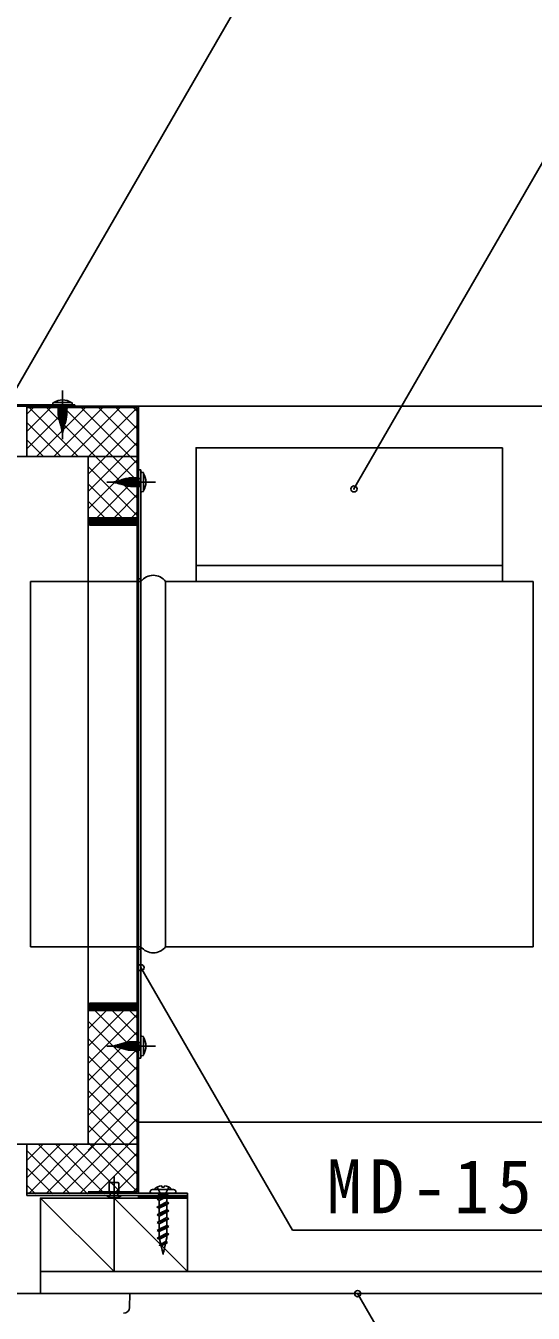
# Model space of a CAD drawing. Units: millimetres at full size, sheet at 1:5; details may follow other scales. Extents: x -2292 to 1828, y -1273 to 1617.
# Drawn here: x -1899 to -1692, y -762 to -237 of the extents above; entities that cross this region are included whole.
import ezdxf

# ---------------------------------------------------------------- set-up
doc = ezdxf.new("R2010")
doc.units = ezdxf.units.MM
doc.header["$LTSCALE"] = 5
doc.header["$PDMODE"] = 32
doc.header["$PDSIZE"] = 2.5
doc.linetypes.add('CHAIN1', pattern=[8, 5, -1, 1, -1])
doc.linetypes.add('DASHED1', pattern=[1.8, 1.2, -0.6])
doc.layers.add('0-0', color=4, linetype='Continuous')
doc.layers.add('F-0', color=2, linetype='Continuous')
doc.styles.add('ＭＳ ゴシック', font='')
doc.styles.get('ＭＳ ゴシック').set_extended_font_data('MS Gothic')

msp = doc.modelspace()

# ---------------------------------------------------------------- linework, layer by layer
at = {"layer": '0-0'}
for p, q in [((-1764.806, -426.059), (-1660.903, -246.093)), ((-1898.177, -392.294), (-2098.177, -392.294)), ((-1898.177, -409.655), (-1881.316, -392.794)), ((-1898.177, -402.584), (-1888.387, -392.794)), ((-1898.177, -395.513), (-1895.458, -392.794)), ((-1877.283, -412.794), (-1897.283, -392.794)), ((-1894.245, -412.794), (-1874.245, -392.794)), ((-1853.177, -429.829), (-1890.212, -392.794)), ((-1887.677, -391.344), (-1887.677, -391.244)), ((-1880.127, -390.794), (-1887.227, -390.794)), ((-1880.127, -391.794), (-1887.227, -391.794)), ((-1887.174, -412.794), (-1867.174, -392.794)), ((-1881.677, -392.294), (-1885.677, -392.794)), ((-1881.677, -392.794), (-1885.677, -393.294)), ((-1881.677, -393.294), (-1885.677, -393.794)), ((-1881.677, -393.794), (-1885.677, -394.294)), ((-1885.177, -395.393), (-1885.177, -391.794)), ((-1853.177, -422.758), (-1883.141, -392.794)), ((-1882.177, -395.393), (-1882.177, -391.794)), ((-1880.103, -412.794), (-1860.103, -392.794)), ((-1879.677, -391.244), (-1879.677, -391.344)), ((-1853.177, -415.687), (-1876.07, -392.794)), ((-1873.177, -412.939), (-1853.177, -392.939)), ((-1853.177, -408.616), (-1868.999, -392.794)), ((-1853.177, -401.545), (-1861.927, -392.794)), ((-1853.177, -394.474), (-1854.856, -392.794)), ((-1681.677, -392.294), (-1852.677, -392.294)), ((-1884.354, -412.794), (-1898.177, -398.971)), ((-1881.677, -394.294), (-1885.677, -394.794)), ((-1881.677, -394.794), (-1885.677, -395.294)), ((-1881.677, -395.294), (-1885.669, -395.794)), ((-1881.685, -395.794), (-1885.636, -396.294)), ((-1881.717, -396.294), (-1885.578, -396.794)), ((-1881.775, -396.794), (-1885.495, -397.294)), ((-1881.859, -397.294), (-1885.384, -397.794)), ((-1881.969, -397.794), (-1885.248, -398.294)), ((-1882.105, -398.294), (-1885.105, -398.794)), ((-1882.248, -398.794), (-1884.963, -399.294)), ((-1882.391, -399.294), (-1884.82, -399.794)), ((-1882.534, -399.794), (-1884.677, -400.294)), ((-1882.677, -400.294), (-1884.534, -400.794)), ((-1882.82, -400.794), (-1884.391, -401.294)), ((-1882.963, -401.294), (-1884.248, -401.794)), ((-1883.105, -401.794), (-1884.105, -402.294)), ((-1883.248, -402.294), (-1883.963, -402.794)), ((-1873.177, -420.01), (-1853.177, -400.01)), ((-1891.425, -412.794), (-1898.177, -406.042)), ((-1873.177, -427.081), (-1853.177, -407.081)), ((-1898.177, -412.794), (-2099.177, -412.794)), ((-1873.177, -434.152), (-1853.177, -414.152)), ((-1853.177, -436.9), (-1873.177, -416.9)), ((-1851.677, -426.844), (-1851.677, -419.744)), ((-1851.227, -419.294), (-1851.127, -419.294)), ((-1850.677, -426.844), (-1850.677, -419.744)), ((-1859.354, -437.794), (-1873.177, -423.971)), ((-1869.748, -437.794), (-1853.177, -421.223)), ((-1862.177, -423.723), (-1862.677, -423.008)), ((-1861.677, -423.865), (-1862.177, -422.865)), ((-1861.177, -424.008), (-1861.677, -422.723)), ((-1860.677, -424.151), (-1861.177, -422.58)), ((-1860.177, -424.294), (-1860.677, -422.437)), ((-1859.677, -424.437), (-1860.177, -422.294)), ((-1859.177, -424.58), (-1859.677, -422.151)), ((-1858.677, -424.723), (-1859.177, -422.008)), ((-1858.177, -424.865), (-1858.677, -421.865)), ((-1857.677, -425.002), (-1858.177, -421.723)), ((-1857.177, -425.112), (-1857.677, -421.586)), ((-1856.677, -425.195), (-1857.177, -421.476)), ((-1856.177, -425.253), (-1856.677, -421.393)), ((-1855.677, -425.286), (-1856.177, -421.335)), ((-1855.177, -425.294), (-1855.677, -421.302)), ((-1855.276, -421.794), (-1851.677, -421.794)), ((-1855.276, -424.794), (-1851.677, -424.794)), ((-1854.677, -425.294), (-1855.177, -421.294)), ((-1854.177, -425.294), (-1854.677, -421.294)), ((-1853.677, -425.294), (-1854.177, -421.294)), ((-1853.177, -425.294), (-1853.677, -421.294)), ((-1852.677, -425.294), (-1853.177, -421.294)), ((-1852.177, -425.294), (-1852.677, -421.294)), ((-1862.676, -437.794), (-1853.177, -428.294)), ((-1851.127, -427.294), (-1851.227, -427.294)), ((-1866.425, -437.794), (-1873.177, -431.042)), ((-1855.605, -437.794), (-1853.177, -435.365)), ((-1873.177, -638.794), (-1873.177, -437.794)), ((-1872.677, -437.794), (-1872.677, -440.794)), ((-1872.677, -438.294), (-1852.677, -438.294)), ((-1872.677, -438.794), (-1852.677, -438.794)), ((-1872.677, -439.294), (-1852.677, -439.294)), ((-1872.677, -439.794), (-1852.677, -439.794)), ((-1872.677, -440.294), (-1852.677, -440.294)), ((-1872.677, -440.794), (-1852.677, -440.794)), ((-1853.177, -638.794), (-1853.177, -437.794)), ((-1852.677, -437.794), (-1852.677, -440.794)), ((-1852.677, -638.794), (-1852.677, -437.794)), ((-1851.677, -613.794), (-1851.677, -462.794)), ((-1851.677, -621.316), (-1789.815, -728.464)), ((-1873.177, -653.355), (-1858.616, -638.794)), ((-1873.177, -646.284), (-1865.687, -638.794)), ((-1873.177, -660.426), (-1853.177, -640.426)), ((-1872.677, -635.794), (-1852.677, -635.794)), ((-1872.677, -638.794), (-1872.677, -635.794)), ((-1872.677, -636.294), (-1852.677, -636.294)), ((-1872.677, -636.794), (-1852.677, -636.794)), ((-1872.677, -637.294), (-1852.677, -637.294)), ((-1872.677, -637.794), (-1852.677, -637.794)), ((-1872.677, -638.294), (-1852.677, -638.294)), ((-1853.177, -656.103), (-1870.486, -638.794)), ((-1853.177, -649.032), (-1863.415, -638.794)), ((-1853.177, -641.961), (-1856.344, -638.794)), ((-1852.677, -638.794), (-1852.677, -635.794)), ((-1853.177, -663.174), (-1873.177, -643.174)), ((-1873.177, -667.497), (-1853.177, -647.497)), ((-1853.177, -670.245), (-1873.177, -650.245)), ((-1851.677, -656.844), (-1851.677, -649.744)), ((-1851.227, -649.294), (-1851.127, -649.294)), ((-1850.677, -656.844), (-1850.677, -649.744)), ((-1873.177, -674.569), (-1853.177, -654.569)), ((-1862.177, -653.723), (-1862.677, -653.008)), ((-1861.677, -653.865), (-1862.177, -652.865)), ((-1861.177, -654.008), (-1861.677, -652.723)), ((-1860.677, -654.151), (-1861.177, -652.58)), ((-1860.177, -654.294), (-1860.677, -652.437)), ((-1859.677, -654.437), (-1860.177, -652.294)), ((-1859.177, -654.58), (-1859.677, -652.151)), ((-1858.677, -654.723), (-1859.177, -652.008)), ((-1858.177, -654.865), (-1858.677, -651.865)), ((-1857.677, -655.002), (-1858.177, -651.723)), ((-1857.177, -655.112), (-1857.677, -651.586)), ((-1856.677, -655.195), (-1857.177, -651.476)), ((-1856.177, -655.253), (-1856.677, -651.393)), ((-1855.677, -655.286), (-1856.177, -651.335)), ((-1855.177, -655.294), (-1855.677, -651.302)), ((-1855.276, -651.794), (-1851.677, -651.794)), ((-1855.276, -654.794), (-1851.677, -654.794)), ((-1854.677, -655.294), (-1855.177, -651.294)), ((-1854.177, -655.294), (-1854.677, -651.294)), ((-1853.677, -655.294), (-1854.177, -651.294)), ((-1853.177, -655.294), (-1853.677, -651.294)), ((-1852.677, -655.294), (-1853.177, -651.294)), ((-1852.177, -655.294), (-1852.677, -651.294)), ((-1853.177, -677.316), (-1873.177, -657.316)), ((-1873.177, -681.64), (-1853.177, -661.64)), ((-1851.127, -657.294), (-1851.227, -657.294)), ((-1853.177, -684.387), (-1873.177, -664.387)), ((-1873.177, -688.711), (-1853.177, -668.711)), ((-1853.177, -691.458), (-1873.177, -671.458)), ((-1873.177, -695.782), (-1853.177, -675.782)), ((-1853.177, -698.529), (-1873.177, -678.529)), ((-1883.618, -713.294), (-1853.177, -682.853)), ((-1853.177, -705.601), (-1873.177, -685.601)), ((-1681.677, -684.294), (-1852.677, -684.294)), ((-1876.547, -713.294), (-1853.177, -689.924)), ((-1853.177, -712.672), (-1873.177, -692.672)), ((-1898.177, -693.294), (-2099.177, -693.294)), ((-1898.177, -700.017), (-1891.678, -693.518)), ((-1898.177, -707.088), (-1884.607, -693.518)), ((-1880.615, -713.518), (-1898.177, -695.956)), ((-1897.036, -713.018), (-1877.536, -693.518)), ((-1873.543, -713.518), (-1893.543, -693.518)), ((-1889.965, -713.018), (-1870.465, -693.518)), ((-1866.472, -713.518), (-1886.472, -693.518)), ((-1860.125, -712.794), (-1879.625, -693.294)), ((-1868.976, -712.794), (-1853.177, -696.995)), ((-1887.686, -713.518), (-1898.177, -703.027)), ((-1867.197, -712.794), (-1873.177, -706.814)), ((-1861.905, -712.794), (-1853.177, -704.066)), ((-1894.757, -713.518), (-1898.177, -710.098)), ((-1864.677, -709.494), (-1864.677, -712.294)), ((-1864.277, -714.294), (-1864.277, -712.794)), ((-1864.177, -708.994), (-1861.177, -708.994)), ((-1864.177, -712.794), (-1861.177, -712.794)), ((-1861.077, -714.294), (-1861.077, -712.794)), ((-1860.677, -709.494), (-1860.677, -712.294)), ((-1854.834, -712.794), (-1853.177, -711.137)), ((-1865.877, -714.294), (-1859.477, -714.294)), ((-1852.677, -714.294), (-1852.677, -715.294)), ((-1852.677, -714.794), (-1832.677, -714.794)), ((-1852.677, -715.294), (-1832.677, -715.294)), ((-1832.677, -714.294), (-1832.677, -715.294)), ((-1789.815, -728.464), (-1394.231, -728.464)), ((-1763.321, -754.294), (-1706.216, -853.203))]:
    msp.add_line(p, q, dxfattribs=at)
at = {"layer": '0-0', "linetype": 'CHAIN1'}
for p, q in [((-1883.677, -385.9), (-1883.677, -405.721)), ((-1845.783, -423.294), (-1865.604, -423.294)), ((-1845.783, -653.294), (-1865.604, -653.294)), ((-1862.677, -706.33), (-1862.677, -716.329))]:
    msp.add_line(p, q, dxfattribs=at)
at = {"layer": '0-0', "color": 7}
for p, q in [((-1878.677, -391.794), (-2118.677, -391.794)), ((-1898.177, -412.794), (-1898.177, -392.294)), ((-1852.677, -392.294), (-1898.177, -392.294)), ((-1853.177, -392.794), (-1898.177, -392.794)), ((-1878.677, -392.294), (-1878.677, -391.794)), ((-1853.177, -437.794), (-1853.177, -392.794)), ((-1852.677, -462.794), (-1852.677, -392.294)), ((-1704.177, -463.794), (-1704.177, -409.294)), ((-1853.177, -412.794), (-1898.177, -412.794)), ((-1873.177, -437.794), (-1873.177, -412.794)), ((-1852.677, -418.294), (-1851.677, -418.294)), ((-1852.677, -437.794), (-1873.177, -437.794)), ((-1829.177, -457.294), (-1704.177, -457.294)), ((-1896.677, -463.794), (-1851.677, -463.794)), ((-1896.677, -463.794), (-1896.677, -612.794)), ((-1896.677, -463.794), (-1896.677, -612.794)), ((-1896.677, -463.794), (-1851.677, -463.794)), ((-1851.677, -463.794), (-1851.677, -612.794)), ((-1851.677, -463.794), (-1851.677, -612.794)), ((-1841.677, -463.794), (-1841.677, -612.794)), ((-1841.677, -463.794), (-1691.677, -463.794)), ((-1841.677, -463.794), (-1841.677, -612.794)), ((-1841.677, -463.794), (-1691.677, -463.794)), ((-1691.677, -463.794), (-1691.677, -612.794)), ((-1691.677, -463.794), (-1691.677, -612.794)), ((-1896.677, -612.794), (-1851.677, -612.794)), ((-1896.677, -612.794), (-1851.677, -612.794)), ((-1852.677, -613.794), (-1851.677, -613.794)), ((-1852.677, -713.294), (-1852.677, -613.794)), ((-1851.677, -658.294), (-1851.677, -613.794)), ((-1841.677, -612.794), (-1691.677, -612.794)), ((-1841.677, -612.794), (-1691.677, -612.794)), ((-1852.677, -638.794), (-1873.177, -638.794)), ((-1873.177, -693.294), (-1873.177, -638.794)), ((-1853.177, -712.794), (-1853.177, -638.794)), ((-1852.677, -658.294), (-1851.677, -658.294)), ((-1898.177, -693.294), (-1898.177, -714.294)), ((-1853.177, -693.294), (-1898.177, -693.294)), ((-1832.677, -713.294), (-1898.177, -713.294)), ((-1853.177, -712.794), (-1873.177, -712.794)), ((-1872.677, -713.294), (-1872.677, -712.794)), ((-1847.927, -712.551), (-1847.927, -712.794)), ((-1837.927, -713.294), (-1847.427, -713.294)), ((-1846.286, -711.762), (-1839.068, -711.762)), ((-1841.027, -713.794), (-1844.327, -713.794)), ((-1844.327, -715.381), (-1844.327, -713.794)), ((-1841.027, -713.794), (-1844.327, -715.381)), ((-1843.191, -710.855), (-1843.235, -710.294)), ((-1843.191, -710.855), (-1842.162, -710.855)), ((-1842.162, -710.855), (-1842.119, -710.294)), ((-1840.277, -714.227), (-1841.027, -713.794)), ((-1837.427, -712.551), (-1837.427, -712.794)), ((-1832.677, -714.294), (-1832.677, -713.294)), ((-1832.677, -714.294), (-1898.177, -714.294)), ((-1832.677, -715.294), (-1892.677, -715.294)), ((-1862.677, -745.294), (-1862.677, -715.294)), ((-1862.677, -715.294), (-1832.677, -745.294)), ((-1840.277, -714.227), (-1845.077, -715.815)), ((-1845.077, -715.815), (-1844.327, -715.381)), ((-1845.077, -715.815), (-1844.299, -716.264)), ((-1845.077, -718.99), (-1844.227, -719.48)), ((-1841.027, -714.66), (-1844.299, -716.264)), ((-1844.299, -716.264), (-1844.227, -718.499)), ((-1841.127, -716.911), (-1844.227, -718.499)), ((-1841.127, -717.893), (-1844.227, -719.48)), ((-1841.027, -714.66), (-1841.127, -716.911)), ((-1840.277, -717.402), (-1841.127, -716.911)), ((-1840.277, -717.402), (-1841.127, -717.893)), ((-1841.127, -717.893), (-1841.127, -720.086)), ((-1840.277, -714.227), (-1841.027, -714.66)), ((-1832.677, -745.294), (-1832.677, -715.294)), ((-1840.277, -720.577), (-1845.077, -722.165)), ((-1845.077, -722.165), (-1844.227, -721.674)), ((-1845.077, -722.165), (-1844.227, -722.655)), ((-1840.277, -723.752), (-1845.077, -725.34)), ((-1844.227, -719.48), (-1844.227, -721.674)), ((-1841.127, -720.086), (-1844.227, -721.674)), ((-1841.127, -721.068), (-1844.227, -722.655)), ((-1844.227, -722.655), (-1844.227, -724.849)), ((-1841.127, -723.261), (-1844.227, -724.849)), ((-1841.127, -724.243), (-1844.227, -725.83)), ((-1840.277, -720.577), (-1841.127, -720.086)), ((-1840.277, -720.577), (-1841.127, -721.068)), ((-1841.127, -721.068), (-1841.127, -723.261)), ((-1840.277, -723.752), (-1841.127, -723.261)), ((-1840.277, -723.752), (-1841.127, -724.243)), ((-1841.127, -724.243), (-1841.127, -726.436)), ((-1845.077, -725.34), (-1844.227, -724.849)), ((-1845.077, -725.34), (-1844.227, -725.83)), ((-1840.277, -726.927), (-1845.077, -728.515)), ((-1845.077, -728.515), (-1844.227, -728.024)), ((-1845.077, -728.515), (-1844.227, -729.005)), ((-1844.227, -725.83), (-1844.227, -728.024)), ((-1841.127, -726.436), (-1844.227, -728.024)), ((-1841.127, -727.418), (-1844.227, -729.005)), ((-1844.227, -729.005), (-1844.227, -731.199)), ((-1841.127, -729.611), (-1844.227, -731.199)), ((-1840.277, -726.927), (-1841.127, -726.436)), ((-1840.277, -726.927), (-1841.127, -727.418)), ((-1841.127, -727.418), (-1841.127, -729.611)), ((-1840.277, -730.102), (-1841.127, -729.611)), ((-1840.277, -730.102), (-1845.077, -731.69)), ((-1845.077, -731.69), (-1844.227, -731.199)), ((-1844.103, -732.117), (-1845.077, -731.69)), ((-1840.843, -733.464), (-1844.155, -734.56)), ((-1841.127, -730.593), (-1844.103, -732.117)), ((-1843.627, -734.179), (-1844.103, -732.117)), ((-1843.627, -734.179), (-1841.472, -733.075)), ((-1843.471, -734.856), (-1841.67, -733.934)), ((-1843.471, -734.855), (-1842.677, -738.294)), ((-1842.35, -736.877), (-1841.67, -733.934)), ((-1840.843, -733.464), (-1841.67, -733.934)), ((-1841.127, -731.58), (-1841.472, -733.075)), ((-1840.843, -733.464), (-1841.472, -733.075)), ((-1840.277, -730.102), (-1841.127, -730.593)), ((-1841.127, -730.593), (-1841.127, -731.58)), ((-1842.35, -736.877), (-1842.848, -737.554)), ((-1842.429, -737.222), (-1842.848, -737.554)), ((-1842.429, -737.222), (-1842.677, -738.294)), ((-1842.079, -736.975), (-1842.429, -737.222)), ((-1842.079, -736.975), (-1842.35, -736.877)), ((-1892.677, -745.294), (-1862.677, -745.294)), ((-1559.855, -745.294), (-1862.677, -745.294)), ((-2195.818, -754.294), (-1862.677, -754.294)), ((-1559.855, -754.294), (-1998.677, -754.294)), ((-1856.177, -754.294), (-1899.488, -754.294)), ((-1869.558, -754.294), (-1881.795, -754.294)), ((-1856.177, -754.294), (-1856.323, -759.917)), ((-1856.177, -754.294), (-1856.323, -759.917))]:
    msp.add_line(p, q, dxfattribs=at)
at = {"layer": '0-0', "color": 7, "linetype": 'DASHED1'}
for p, q in [((-1845.014, -710.855), (-1843.822, -713.247)), ((-1840.34, -710.855), (-1841.532, -713.247))]:
    msp.add_line(p, q, dxfattribs=at)
at = {"layer": '0-0'}
for points in [[(-1884.811, -398.003), (-1883.677, -403.494), (-1882.542, -398.003)], [(-1857.886, -422.16), (-1863.377, -423.294), (-1857.886, -424.428)], [(-1857.886, -652.16), (-1863.377, -653.294), (-1857.886, -654.428)]]:
    msp.add_lwpolyline(points, dxfattribs=at)
at = {"layer": '0-0', "color": 7}
for points in [[(-1829.177, -463.794), (-1829.177, -409.294), (-1704.177, -409.294)], [(-1852.677, -462.794), (-1851.677, -462.794), (-1851.677, -418.294)], [(-1892.677, -754.294), (-1892.677, -715.294), (-1862.677, -745.294)], [(-1840.277, -717.402), (-1845.077, -718.99), (-1844.227, -718.499)], [(-1843.627, -734.179), (-1844.155, -734.56), (-1843.471, -734.856)]]:
    msp.add_lwpolyline(points, dxfattribs=at)
at = {"layer": '0-0', "color": 7, "linetype": 'DASHED1'}
msp.add_lwpolyline([(-1841.532, -713.247), (-1842.677, -713.855), (-1843.822, -713.247)], dxfattribs=at)
at = {"layer": '0-0'}
for centre, radius, start, end in [((-1887.227, -391.244), 0.45, 90, 180), ((-1887.227, -391.344), 0.45, 180, 270), ((-1883.677, -396.595), 6.801, 58.53598, 121.464), ((-1880.127, -391.244), 0.45, 0, 90), ((-1880.127, -391.344), 0.45, 270, 0), ((-1875.677, -395.393), 9.5, 180, 195.94539), ((-1891.677, -395.393), 9.5, 344.0546, 0), ((-1851.227, -419.744), 0.45, 90, 180), ((-1851.127, -419.744), 0.45, 0, 90), ((-1856.478, -423.294), 6.801, 328.53598, 31.464), ((-1855.276, -431.294), 9.5, 90, 105.94539), ((-1855.276, -415.294), 9.5, 254.0546, 270), ((-1851.227, -426.844), 0.45, 180, 270), ((-1851.127, -426.844), 0.45, 270, 0), ((-1851.227, -649.744), 0.45, 90, 180), ((-1851.127, -649.744), 0.45, 0, 90), ((-1856.478, -653.294), 6.801, 328.53598, 31.464), ((-1855.276, -661.294), 9.5, 90, 105.94539), ((-1855.276, -645.294), 9.5, 254.0546, 270), ((-1851.227, -656.844), 0.45, 180, 270), ((-1851.127, -656.844), 0.45, 270, 0), ((-1864.177, -709.494), 0.5, 90, 180), ((-1864.177, -712.294), 0.5, 180, 270), ((-1861.177, -709.494), 0.5, 0, 90), ((-1861.177, -712.294), 0.5, 270, 0), ((-1862.677, -708.294), 6.8, 241.92751, 298.07248)]:
    msp.add_arc(centre, radius, start, end, dxfattribs=at)
at = {"layer": '0-0', "color": 7}
for centre, radius, start, end in [((-1846.677, -467.544), 6.25, 36.8699, 143.1301), ((-1846.677, -467.544), 6.25, 36.8699, 143.1301), ((-1846.677, -609.044), 6.25, 216.8699, 323.1301), ((-1846.677, -609.044), 6.25, 216.8699, 323.1301), ((-1847.427, -712.551), 0.5, 118.3835, 180), ((-1847.427, -712.794), 0.5, 180, 270), ((-1846.286, -714.662), 2.9, 90, 118.3835), ((-1842.677, -715.162), 4.9, 96.53598, 136.06215), ((-1844.827, -713.794), 0.5, 0, 90), ((-1842.677, -715.162), 4.9, 43.93784, 83.464), ((-1840.527, -713.794), 0.5, 90, 180), ((-1839.068, -714.662), 2.9, 61.61649, 90), ((-1837.927, -712.794), 0.5, 270, 0), ((-1837.927, -712.551), 0.5, 0, 61.61649), ((-1858.748, -759.868), 2.425, 270, 358.85424), ((-1858.748, -759.868), 2.425, 270, 358.85424)]:
    msp.add_arc(centre, radius, start, end, dxfattribs=at)
at = {"layer": '0-0', "color": 5}
for p in [(-1764.806, -426.059), (-1851.677, -621.316), (-1763.321, -754.294)]:
    msp.add_point(p, dxfattribs=at)
at = {"layer": 'F-0', "color": 4}
msp.add_line((-1774.418, -163.191), (-1906.402, -391.794), dxfattribs=at)

# ---------------------------------------------------------------- texts
at = {"layer": '0-0', "color": 7, "insert": (-1775.897, -724.053), "char_height": 21.99, "attachment_point": 7, "style": 'ＭＳ ゴシック'}
msp.add_mtext('\\T1.22;\\W0.95;MD-150用アタッチメント', dxfattribs=at)

doc.saveas('drawing.dxf')
